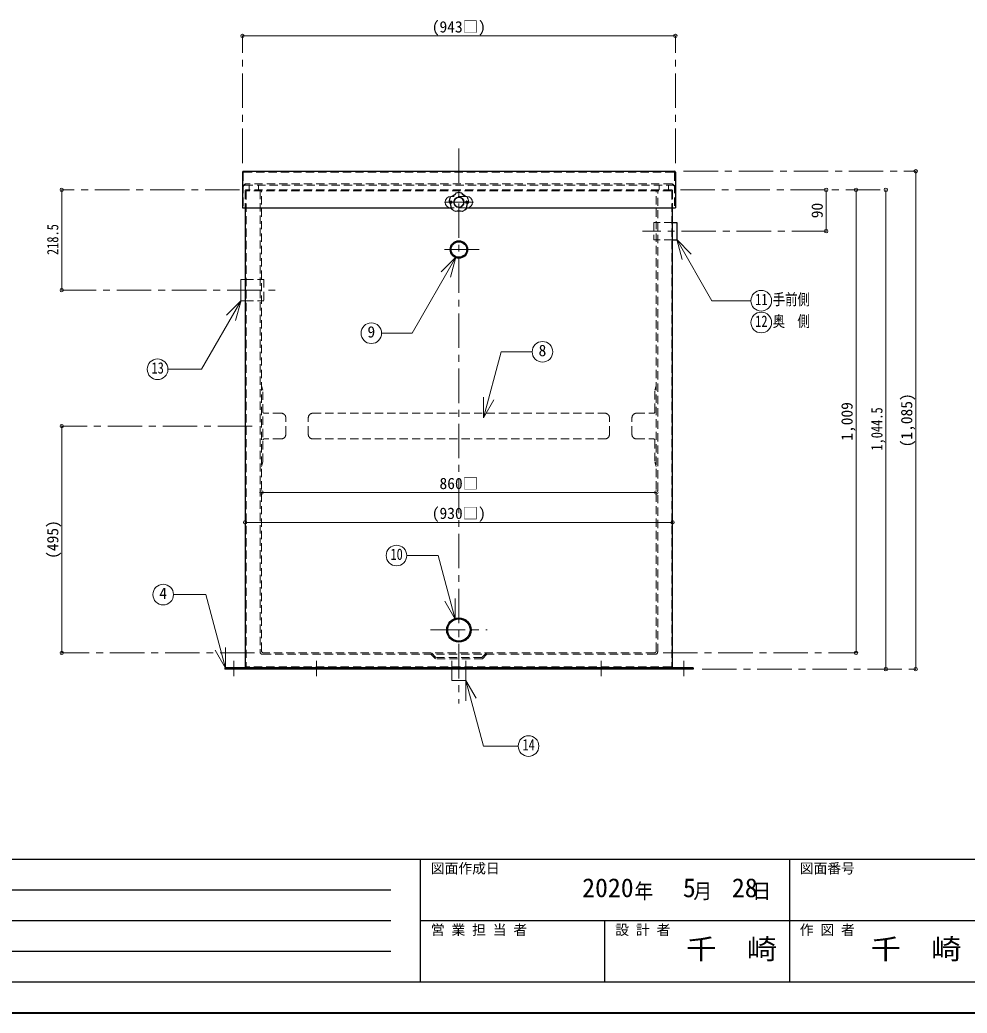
# Model space of a CAD drawing. Units: millimetres at full size, sheet at 1:15; details may follow other scales. Extents: x -3044 to 3031, y -2085 to 2130.
# Drawn here: x -963 to 1101, y -2085 to 79 of the extents above; entities that cross this region are included whole.
import ezdxf
from ezdxf.enums import TextEntityAlignment as Align

# ---------------------------------------------------------------- set-up
doc = ezdxf.new("R2010")
doc.units = ezdxf.units.MM
doc.header["$LTSCALE"] = 15
doc.header["$PDMODE"] = 32
doc.header["$PDSIZE"] = 7.5
doc.linetypes.add('CHAIN1', pattern=[8, 5, -1, 1, -1])
doc.linetypes.add('DASHED1', pattern=[1.8, 1.2, -0.6])
doc.layers.add('0-0', color=7, linetype='Continuous', lineweight=18)
doc.styles.add('ＭＳ ゴシック', font='')
doc.styles.get('ＭＳ ゴシック').set_extended_font_data('MS Gothic')

msp = doc.modelspace()

# ---------------------------------------------------------------- linework, layer by layer
at = {"layer": '0-0', "color": 4, "lineweight": 9}
for p, q in [((-478, 44.54), (465, 44.54)), ((988.5, -250.46), (988.5, -1335.46)), ((-871.5, -290.96), (-871.5, -509.46)), ((793.5, -290.96), (793.5, -380.96)), ((858.5, -290.96), (858.5, -1299.96)), ((923.5, -1335.46), (923.5, -290.96)), ((-871.5, -805.71), (-871.5, -1299.96)), ((-436.5, -950.46), (423.5, -950.46)), ((459, -1015.46), (-472, -1015.46))]:
    msp.add_line(p, q, dxfattribs=at)
at = {"layer": '0-0', "color": 4, "linetype": 'CHAIN1', "lineweight": 9}
for p, q in [((-478, -232.46), (-478, 44.54)), ((465, -232.46), (465, 44.54)), ((-6.5, -200.46), (-6.5, -1409.96)), ((483, -250.46), (988.5, -250.46)), ((-484.15, -290.96), (-871.5, -290.96)), ((476, -290.96), (923.5, -290.96)), ((-38, -317.96), (25, -317.96)), ((793.5, -380.96), (393.5, -380.96)), ((37.5, -420.96), (-50.5, -420.96)), ((-871.5, -509.46), (-396.5, -509.46)), ((-456.5, -805.71), (-871.5, -805.71)), ((-68, -1249.96), (55, -1249.96)), ((-451.5, -1299.96), (-871.5, -1299.96)), ((-496.5, -1317.46), (-496.5, -1350.46)), ((-316.5, -1317.46), (-316.5, -1350.46)), ((303.5, -1317.46), (303.5, -1350.46)), ((438.5, -1299.96), (858.5, -1299.96)), ((483.5, -1317.46), (483.5, -1350.46)), ((523.5, -1335.46), (988.5, -1335.46))]:
    msp.add_line(p, q, dxfattribs=at)
at = {"layer": '0-0', "color": 5, "lineweight": 25}
for p, q in [((-476, -250.46), (463, -250.46)), ((465, -252.46), (465, -330.46)), ((-472, -330.46), (-472, -1330.46)), ((10.39, -330.46), (465, -330.46)), ((459, -1330.46), (459, -330.46)), ((459, -361.96), (468.5, -361.96)), ((468.5, -361.96), (468.5, -399.96)), ((459, -399.96), (468.5, -399.96)), ((-516.5, -1332.46), (-516.5, -1335.46)), ((503.5, -1332.46), (-516.5, -1332.46)), ((503.5, -1335.46), (-516.5, -1335.46)), ((503.5, -1332.46), (503.5, -1335.46))]:
    msp.add_line(p, q, dxfattribs=at)
at = {"layer": '0-0', "linetype": 'DASHED1'}
for p, q in [((-476, -253.46), (-476, -330.46)), ((-475, -252.46), (462, -252.46)), ((463, -253.46), (463, -330.46)), ((-473, -280.96), (460, -280.96)), ((457, -277.96), (-470, -277.96)), ((-463, -290.96), (-463, -280.96)), ((450, -290.96), (450, -280.96)), ((-472, -292.96), (-472, -330.46)), ((457, -290.96), (-470, -290.96)), ((-470, -293.96), (-470, -1329.46)), ((456, -292.96), (-469, -292.96)), ((-439.5, -292.96), (-439.5, -1297.96)), ((-436.5, -1294.96), (-436.5, -290.96)), ((423.5, -1294.96), (423.5, -290.96)), ((426.5, -1297.96), (426.5, -292.96)), ((457, -293.96), (457, -1329.46)), ((459, -292.96), (459, -330.46)), ((10.39, -330.46), (-23.39, -330.46)), ((459, -399.96), (418.5, -399.96)), ((-324.5, -777.71), (311.5, -777.71)), ((-334.5, -823.71), (-334.5, -787.71)), ((321.5, -823.71), (321.5, -787.71)), ((-324.5, -833.71), (311.5, -833.71)), ((421.5, -1302.96), (-434.5, -1302.96)), ((418.5, -1299.96), (-431.5, -1299.96)), ((456, -1330.46), (-469.25, -1330.46)), ((-452, -1330.46), (-452, -1332.46)), ((-323.5, -1332.46), (-323.5, -1335.46)), ((-309.5, -1332.46), (-309.5, -1335.46)), ((296.5, -1332.46), (296.5, -1335.46)), ((310.5, -1332.46), (310.5, -1335.46)), ((439, -1330.46), (439, -1332.46))]:
    msp.add_line(p, q, dxfattribs=at)
at = {"layer": '0-0', "color": 4, "linetype": 'DASHED1', "lineweight": 9}
for p, q in [((-443, -290.96), (-443, -280.96)), ((430, -290.96), (430, -280.96)), ((-26.5, -316.21), (-24, -314.96)), ((-26.5, -316.21), (-26.5, -319.71)), ((-24, -320.96), (-26.5, -319.71)), ((-24, -314.96), (-21.5, -316.21)), ((-21.5, -319.71), (-24, -320.96)), ((9.94, -305.46), (-22.93, -305.46)), ((-21.5, -316.21), (-21.5, -319.71)), ((11, -314.96), (8.5, -316.21)), ((8.5, -316.21), (8.5, -319.71)), ((8.5, -319.71), (11, -320.96)), ((13.5, -316.21), (11, -314.96)), ((11, -320.96), (13.5, -319.71)), ((13.5, -316.21), (13.5, -319.71)), ((-472, -532.96), (-431.5, -532.96)), ((-436.5, -717.71), (-433.5, -727.71)), ((-433.5, -883.71), (-433.5, -727.71)), ((423.5, -717.71), (420.5, -727.71)), ((420.5, -774.71), (420.5, -727.71)), ((-393.5, -777.71), (-430.5, -777.71)), ((380.5, -777.71), (417.5, -777.71)), ((-383.5, -823.71), (-383.5, -787.71)), ((370.5, -823.71), (370.5, -787.71)), ((-393.5, -833.71), (-430.5, -833.71)), ((380.5, -833.71), (417.5, -833.71)), ((420.5, -836.71), (420.5, -883.71)), ((-436.5, -893.71), (-433.5, -883.71)), ((423.5, -893.71), (420.5, -883.71)), ((-67.74, -1302.96), (-57.74, -1312.96)), ((-66.5, -1299.96), (-56.5, -1309.96)), ((43.5, -1309.96), (-56.5, -1309.96)), ((-22, -1335.46), (-22, -1309.96)), ((9, -1335.46), (9, -1309.96)), ((53.5, -1299.96), (43.5, -1309.96)), ((-503.5, -1332.46), (-503.5, -1335.46)), ((-489.5, -1332.46), (-489.5, -1335.46)), ((476.5, -1332.46), (476.5, -1335.46)), ((490.5, -1332.46), (490.5, -1335.46))]:
    msp.add_line(p, q, dxfattribs=at)
at = {"layer": '0-0'}
for p, q in [((-24, -305.46), (-22.93, -305.46)), ((9.94, -305.46), (11, -305.46)), ((467.89, -399.36), (499.71, -431.18)), ((467.89, -399.36), (479.54, -442.83)), ((467.89, -399.36), (544.76, -532.51)), ((-13, -437.88), (-108.51, -603.3)), ((-13, -437.88), (-44.82, -469.7)), ((-13, -437.88), (-24.65, -481.35)), ((-481.5, -485.96), (-481.5, -532.96)), ((-472, -485.96), (-481.5, -485.96)), ((-481.07, -532.23), (-567.48, -681.89)), ((-481.07, -532.23), (-512.89, -564.05)), ((-481.07, -532.23), (-492.72, -575.69)), ((-472, -532.96), (-481.5, -532.96)), ((629.57, -532.51), (544.76, -532.51)), ((-174.7, -603.3), (-108.51, -603.3)), ((46.87, -787.67), (85.4, -643.87)), ((153.09, -643.87), (85.4, -643.87)), ((-567.48, -681.89), (-640.34, -681.89)), ((46.87, -787.67), (46.87, -742.67)), ((46.87, -787.67), (69.37, -748.7)), ((-51.85, -1087.81), (-119.93, -1087.81)), ((-14.78, -1226.15), (-51.85, -1087.81)), ((-557.69, -1172.9), (-628.06, -1172.9)), ((-514.8, -1332.95), (-557.69, -1172.9)), ((-14.78, -1226.15), (-37.28, -1187.18)), ((-14.78, -1226.15), (-14.78, -1181.15)), ((-514.8, -1332.95), (-537.3, -1293.98)), ((-514.8, -1332.95), (-514.8, -1287.95)), ((-22, -1335.46), (-22, -1359.96)), ((9, -1335.46), (9, -1359.96)), ((9, -1359.96), (-22, -1359.96)), ((8.89, -1359.78), (31.39, -1398.75)), ((8.89, -1359.78), (8.89, -1404.78))]:
    msp.add_line(p, q, dxfattribs=at)
at = {"layer": '0-0', "color": 6, "lineweight": 25}
for p, q in [((-2976.5, -1749.6), (2963.5, -1749.6)), ((-90.07, -2017.46), (-90.07, -1749.6)), ((713.5, -1749.6), (713.5, -2017.46)), ((-1547.21, -1816.56), (-154.36, -1816.56)), ((-154.36, -1883.53), (-1547.21, -1883.53)), ((2963.5, -1883.53), (-90.07, -1883.53)), ((311.72, -2017.46), (311.72, -1883.53)), ((-154.36, -1950.49), (-1547.21, -1950.49)), ((2963.5, -2017.46), (-2976.5, -2017.46))]:
    msp.add_line(p, q, dxfattribs=at)
at = {"layer": '0-0', "color": 1, "lineweight": 40}
msp.add_line((3031, -2084.96), (-3044, -2084.96), dxfattribs=at)
at = {"layer": '0-0', "color": 5, "lineweight": 25}
msp.add_lwpolyline([(-478, -252.46), (-478, -330.46), (-23.39, -330.46)], dxfattribs=at)
at = {"layer": '0-0', "linetype": 'DASHED1'}
msp.add_lwpolyline([(459, -361.96), (418.5, -361.96), (418.5, -399.96)], dxfattribs=at)
at = {"layer": '0-0', "color": 4, "linetype": 'DASHED1', "lineweight": 9}
for points in [[(-472, -485.96), (-431.5, -485.96), (-431.5, -532.96)], [(54.74, -1302.96), (44.74, -1312.96), (-57.74, -1312.96)]]:
    msp.add_lwpolyline(points, dxfattribs=at)
at = {"layer": '0-0'}
msp.add_lwpolyline([(8.89, -1359.78), (47.26, -1502.98), (122.71, -1502.98)], dxfattribs=at)
at = {"layer": '0-0', "color": 4, "linetype": 'DASHED1', "lineweight": 9}
for centre in [(-24, -317.96), (11, -317.96)]:
    msp.add_circle(centre, 1.5, dxfattribs=at)
at = {"layer": '0-0', "color": 4, "lineweight": 9}
msp.add_circle((-6.5, -317.96), 11.5, dxfattribs=at)
at = {"layer": '0-0'}
for centre, radius in [((-6.5, -317.96), 10.5), ((652.07, -532.51), 22.5), ((652.07, -580.01), 22.5), ((-197.2, -603.3), 22.5), ((175.59, -643.87), 22.5), ((-662.84, -681.89), 22.5), ((-142.43, -1087.81), 22.5), ((-650.56, -1172.9), 22.5), ((145.21, -1502.98), 22.5)]:
    msp.add_circle(centre, radius, dxfattribs=at)
at = {"layer": '0-0', "color": 5, "lineweight": 25}
for centre, radius in [((-6.5, -420.96), 19), ((-6.5, -420.96), 17), ((-6.5, -1249.96), 26.5), ((-6.5, -1249.96), 24.3)]:
    msp.add_circle(centre, radius, dxfattribs=at)
for centre, start, end in [((-476, -252.46), 90, 180), ((463, -252.46), 0, 90), ((-470, -1330.46), 180, 270), ((457, -1330.46), 270, 0)]:
    msp.add_arc(centre, 2, start, end, dxfattribs=at)
at = {"layer": '0-0', "linetype": 'DASHED1'}
for centre, radius, start, end in [((-475, -253.46), 1, 90, 180), ((462, -253.46), 1, 0, 90), ((-470, -283.96), 6, 90, 180), ((-473, -283.96), 3, 90, 180), ((457, -283.96), 6, 0, 90), ((460, -283.96), 3, 0, 90), ((-470, -292.96), 2, 90, 180), ((-469, -293.96), 1, 90, 180), ((456, -293.96), 1, 0, 90), ((457, -292.96), 2, 0, 90), ((-324.5, -787.71), 10, 90, 180), ((311.5, -787.71), 10, 0, 90), ((-324.5, -823.71), 10, 180, 270), ((311.5, -823.71), 10, 270, 0), ((-434.5, -1297.96), 5, 180, 270), ((-431.5, -1294.96), 5, 180, 270), ((418.5, -1294.96), 5, 270, 0), ((421.5, -1297.96), 5, 270, 0), ((-469, -1329.46), 1, 180, 270), ((456, -1329.46), 1, 270, 0)]:
    msp.add_arc(centre, radius, start, end, dxfattribs=at)
at = {"layer": '0-0'}
for centre, radius, start, end in [((-35.34, -278.26), 29.89, 291.41115, 320.58885), ((-28.25, -288.02), 18.83, 283.0119, 328.9881), ((-6.5, -317.96), 21.5, 74.5, 105.5), ((-6.5, -317.96), 21, 74.5, 105.5), ((15.25, -288.02), 18.83, 211.0119, 256.9881), ((22.34, -278.26), 29.89, 219.41115, 248.58885), ((-24, -317.96), 12.5, 90, 270), ((-6.5, -317.96), 21.5, 146.5, 177.5), ((-53.16, -333.12), 29.89, 3.41115, 32.58885), ((-6.5, -317.96), 21, 146.5, 177.5), ((-41.69, -329.39), 18.83, 355.0119, 40.9881), ((28.7, -329.39), 18.83, 139.0119, 184.9881), ((40.17, -333.12), 29.89, 147.41115, 176.58885), ((11, -317.96), 12.5, 270, 90), ((-6.5, -317.96), 21, 2.5, 33.5), ((-6.5, -317.96), 21.5, 2.5, 33.5), ((-6.5, -317.96), 21.5, 218.5, 249.5), ((-6.5, -317.96), 21, 218.5, 249.5), ((-6.5, -367.02), 29.89, 75.41115, 104.58885), ((-6.5, -354.96), 18.83, 67.0119, 112.9881), ((-6.5, -317.96), 21, 290.5, 321.5), ((-6.5, -317.96), 21.5, 290.5, 321.5)]:
    msp.add_arc(centre, radius, start, end, dxfattribs=at)
at = {"layer": '0-0', "color": 4, "linetype": 'DASHED1', "lineweight": 9}
for centre, radius, start, end in [((-430.5, -774.71), 3, 180, 270), ((-393.5, -787.71), 10, 0, 90), ((380.5, -787.71), 10, 90, 180), ((417.5, -774.71), 3, 270, 0), ((-430.5, -836.71), 3, 90, 180), ((-393.5, -823.71), 10, 270, 0), ((380.5, -823.71), 10, 180, 270), ((417.5, -836.71), 3, 0, 90)]:
    msp.add_arc(centre, radius, start, end, dxfattribs=at)
at = {"layer": '0-0', "color": 1}
for p in [(-478, 44.54), (465, 44.54), (988.5, -250.46), (-871.5, -290.96), (793.5, -290.96), (858.5, -290.96), (923.5, -290.96), (793.5, -380.96), (-871.5, -509.46), (-871.5, -805.71), (-436.5, -950.46), (423.5, -950.46), (-472, -1015.46), (459, -1015.46), (-871.5, -1299.96), (858.5, -1299.96), (923.5, -1335.46), (988.5, -1335.46)]:
    msp.add_point(p, dxfattribs=at)

# ---------------------------------------------------------------- texts
at = {"layer": '0-0', "style": 'ＭＳ ゴシック'}
for s, height, p in [('(943□)', 24.74, (-65.56, 44.54)), ('9', 24.74, (-205.64, -620.17)), ('8', 24.74, (167.15, -660.75)), ('860□', 24.74, (-48.69, -950.46)), ('(930□)', 24.74, (-65.56, -1015.46)), ('4', 24.74, (-659, -1189.77)), ('図面作成日', 21.99, (-67.57, -1787.1)), ('図面番号', 21.99, (736, -1787.1)), ('2020', 41.24, (262, -1844.69)), ('5', 41.24, (481.38, -1844.69)), ('28', 41.24, (588.25, -1844.69)), ('営 業 担 当 者', 21.99, (-67.57, -1921.03)), ('設 計 者', 21.99, (334.22, -1921.03)), ('作 図 者', 21.99, (736, -1921.03))]:
    msp.add_text(s, height=height, dxfattribs=at).set_placement(p, align=Align.BOTTOM_LEFT)
for s, p in [('90', (793.5, -352.83)), ('1,009', (858.5, -837.64)), ('(1,085)', (988.5, -852.02)), ('(495)', (-871.5, -1095.02))]:
    msp.add_text(s, height=24.74, rotation=90, dxfattribs=at).set_placement(p, align=Align.BOTTOM_LEFT)
at = {"layer": '0-0', "style": 'ＭＳ ゴシック', "width": 0.8}
for s, p in [('218.5', (-871.5, -433.02)), ('1,044.5', (923.5, -859.14))]:
    msp.add_text(s, height=24.74, rotation=90, dxfattribs=at).set_placement(p, align=Align.BOTTOM_LEFT)
at = {"layer": '0-0', "style": 'ＭＳ ゴシック'}
for s, height, width, p in [('11', 24.74, 0.8, (638.94, -549.39)), ('手前側', 24.74, 0.8, (677.07, -549.39)), ('奥\u3000側', 24.74, 0.8, (677.07, -596.89)), ('12', 24.74, 0.8, (638.94, -596.89)), ('13', 24.74, 0.8, (-675.96, -698.76)), ('10', 24.74, 0.8, (-155.56, -1104.69)), ('14', 24.74, 0.8, (132.09, -1519.85)), ('千\u3000崎', 43.99, 1.1, (488.5, -1980.49)), ('千\u3000崎', 43.99, 1.1, (890.29, -1980.49))]:
    msp.add_text(s, height=height, dxfattribs=dict(at, width=width)).set_placement(p, align=Align.BOTTOM_LEFT)
at = {"layer": '0-0', "insert": (376, -1839.06), "char_height": 32.99, "attachment_point": 7, "style": 'ＭＳ ゴシック'}
msp.add_mtext('\\T1.27;\\W0.9;年\\~\\~\\~月\\~\\~\\~日', dxfattribs=at)

doc.saveas('drawing.dxf')
